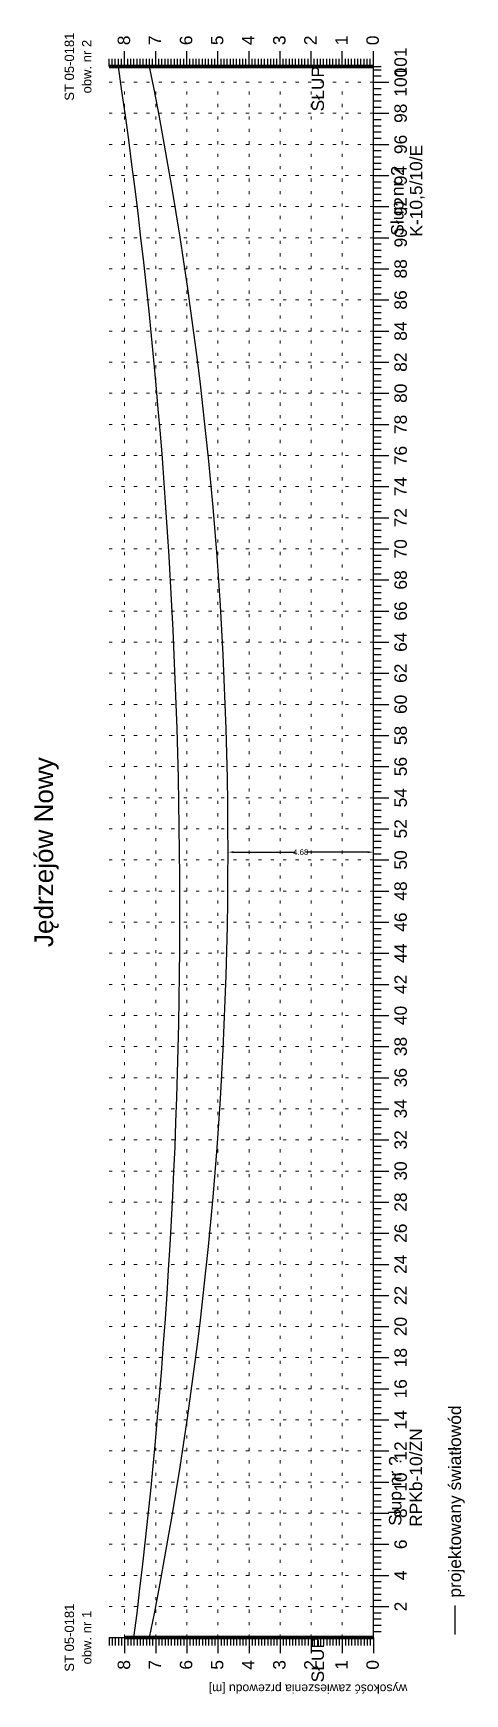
# Model space of a CAD drawing. Header units: inches. Extents: x -863 to 1426, y 1206 to 1480.
# Drawn here: x -79.5 to -65.6, y 1315.6 to 1369 of the extents above; entities that cross this region are included whole.
import ezdxf
from ezdxf.enums import TextEntityAlignment as Align

# ---------------------------------------------------------------- set-up
doc = ezdxf.new("R2010")
doc.units = ezdxf.units.IN
doc.header["$MEASUREMENT"] = 0
doc.linetypes.add('ACAD_ISO07W100', pattern=[3, 0, -3])
doc.layers.add('ramka', color=7, linetype='Continuous', plot=False)
doc.styles.get("Standard").update_dxf_attribs({"font": 'arial.ttf'})
doc.dimstyles.get("Standard").update_dxf_attribs({"dimtxt": 0.25, "dimasz": 0.18, "dimexe": 0.18, "dimexo": 0.0625, "dimgap": -0.09, "dimtad": 0, "dimtih": 1, "dimtoh": 1, "dimzin": 0, "dimdsep": 46, "dimtxsty": 'Standard', "dimcen": 0.09, "dimadec": 0, "dimazin": 0, "dimtfac": 1, "dimtofl": 0, "dimtmove": 0, "dimatfit": 3, "dimfxl": 1, "dimtolj": 1, "dimtzin": 0, "dimarcsym": 0})

# ---------------------------------------------------------------- blocks, each defined once
blk = doc.blocks.new('*D10')
at = {"color": 0, "lineweight": -2}
for p, q in [((-73.221, 1342.73), (-73.221, 1342.855)), ((-73.041, 1342.675), (-71.063, 1342.675)), ((-68.726, 1342.675), (-70.703, 1342.675)), ((-68.546, 1342.58), (-68.546, 1342.855))]:
    blk.add_line(p, q, dxfattribs=at)
at = {"color": 0}
for points in [[(-73.041, 1342.705), (-73.041, 1342.645), (-73.221, 1342.675)], [(-68.726, 1342.705), (-68.726, 1342.645), (-68.546, 1342.675)]]:
    blk.add_solid(points, dxfattribs=at)
at = {"layer": 'Defpoints', "color": 0}
for p in [(-73.221, 1342.667), (-68.546, 1342.675), (-68.546, 1342.517)]:
    blk.add_point(p, dxfattribs=at)
at = {"color": 0, "lineweight": 25, "insert": (-70.883, 1342.675), "char_height": 0.18, "attachment_point": 5}
blk.add_mtext('\\A1;4.68', dxfattribs=at)

msp = doc.modelspace()

# ---------------------------------------------------------------- linework, layer by layer
for p, q in [((-77.046, 1367.925), (-77.046, 1368.175)), ((-76.946, 1367.925), (-76.946, 1368.175)), ((-76.846, 1367.925), (-76.846, 1368.175)), ((-76.746, 1367.925), (-76.746, 1368.175)), ((-76.646, 1367.925), (-76.646, 1368.175)), ((-76.546, 1367.925), (-76.546, 1368.425)), ((-76.446, 1367.925), (-76.446, 1368.175)), ((-76.346, 1367.925), (-76.346, 1368.175)), ((-76.246, 1367.925), (-76.246, 1368.175)), ((-76.146, 1367.925), (-76.146, 1368.175)), ((-76.046, 1367.925), (-76.046, 1368.175)), ((-75.946, 1367.925), (-75.946, 1368.175)), ((-75.846, 1367.925), (-75.846, 1368.175)), ((-75.746, 1367.925), (-75.746, 1368.175)), ((-75.646, 1367.925), (-75.646, 1368.175)), ((-75.546, 1367.925), (-75.546, 1368.425)), ((-75.446, 1367.925), (-75.446, 1368.175)), ((-75.346, 1367.925), (-75.346, 1368.175)), ((-75.246, 1367.925), (-75.246, 1368.175)), ((-75.146, 1367.925), (-75.146, 1368.175)), ((-75.046, 1367.925), (-75.046, 1368.175)), ((-74.946, 1367.925), (-74.946, 1368.175)), ((-74.846, 1367.925), (-74.846, 1368.175)), ((-74.746, 1367.925), (-74.746, 1368.175)), ((-74.646, 1367.925), (-74.646, 1368.175)), ((-74.546, 1367.925), (-74.546, 1368.425)), ((-74.446, 1367.925), (-74.446, 1368.175)), ((-74.346, 1367.925), (-74.346, 1368.175)), ((-74.246, 1367.925), (-74.246, 1368.175)), ((-74.146, 1367.925), (-74.146, 1368.175)), ((-74.046, 1367.925), (-74.046, 1368.175)), ((-73.946, 1367.925), (-73.946, 1368.175)), ((-73.846, 1367.925), (-73.846, 1368.175)), ((-73.746, 1367.925), (-73.746, 1368.175)), ((-73.646, 1367.925), (-73.646, 1368.175)), ((-73.546, 1367.925), (-73.546, 1368.425)), ((-73.446, 1367.925), (-73.446, 1368.175)), ((-73.346, 1367.925), (-73.346, 1368.175)), ((-73.246, 1367.925), (-73.246, 1368.175)), ((-73.146, 1367.925), (-73.146, 1368.175)), ((-73.046, 1367.925), (-73.046, 1368.175)), ((-72.946, 1367.925), (-72.946, 1368.175)), ((-72.846, 1367.925), (-72.846, 1368.175)), ((-72.746, 1367.925), (-72.746, 1368.175)), ((-72.646, 1367.925), (-72.646, 1368.175)), ((-72.546, 1367.925), (-72.546, 1368.425)), ((-72.446, 1367.925), (-72.446, 1368.175)), ((-72.346, 1367.925), (-72.346, 1368.175)), ((-72.246, 1367.925), (-72.246, 1368.175)), ((-72.146, 1367.925), (-72.146, 1368.175)), ((-72.046, 1367.925), (-72.046, 1368.175)), ((-71.946, 1367.925), (-71.946, 1368.175)), ((-71.846, 1367.925), (-71.846, 1368.175)), ((-71.746, 1367.925), (-71.746, 1368.175)), ((-71.646, 1367.925), (-71.646, 1368.175)), ((-71.546, 1367.925), (-71.546, 1368.425)), ((-71.446, 1367.925), (-71.446, 1368.175)), ((-71.346, 1367.925), (-71.346, 1368.175)), ((-71.246, 1367.925), (-71.246, 1368.175)), ((-71.146, 1367.925), (-71.146, 1368.175)), ((-71.046, 1367.925), (-71.046, 1368.175)), ((-70.946, 1367.925), (-70.946, 1368.175)), ((-70.846, 1367.925), (-70.846, 1368.175)), ((-70.746, 1367.925), (-70.746, 1368.175)), ((-70.646, 1367.925), (-70.646, 1368.175)), ((-70.546, 1367.925), (-70.546, 1368.425)), ((-70.446, 1367.925), (-70.446, 1368.175)), ((-70.346, 1367.925), (-70.346, 1368.175)), ((-70.246, 1367.925), (-70.246, 1368.175)), ((-70.146, 1367.925), (-70.146, 1368.175)), ((-70.046, 1367.925), (-70.046, 1368.175)), ((-69.946, 1367.925), (-69.946, 1368.175)), ((-69.846, 1367.925), (-69.846, 1368.175)), ((-69.746, 1367.925), (-69.746, 1368.175)), ((-69.646, 1367.925), (-69.646, 1368.175)), ((-69.546, 1367.925), (-69.546, 1368.425)), ((-69.446, 1367.925), (-69.446, 1368.175)), ((-69.346, 1367.925), (-69.346, 1368.175)), ((-69.246, 1367.925), (-69.246, 1368.175)), ((-69.146, 1367.925), (-69.146, 1368.175)), ((-69.046, 1367.925), (-69.046, 1368.175)), ((-68.946, 1367.925), (-68.946, 1368.175)), ((-68.846, 1367.925), (-68.846, 1368.175)), ((-68.746, 1367.925), (-68.746, 1368.175)), ((-68.646, 1367.925), (-68.646, 1368.175)), ((-68.546, 1367.925), (-68.546, 1368.425)), ((-77.046, 1367.925), (-68.546, 1367.925)), ((-68.546, 1317.425), (-68.546, 1367.925)), ((-68.546, 1367.925), (-68.296, 1367.925)), ((-68.546, 1367.825), (-68.296, 1367.825)), ((-68.546, 1367.625), (-68.296, 1367.625)), ((-68.546, 1367.425), (-68.046, 1367.425)), ((-68.546, 1367.225), (-68.296, 1367.225)), ((-68.546, 1367.025), (-68.296, 1367.025)), ((-68.546, 1366.825), (-68.296, 1366.825)), ((-68.546, 1366.625), (-68.296, 1366.625)), ((-68.546, 1366.425), (-68.046, 1366.425)), ((-68.546, 1366.225), (-68.296, 1366.225)), ((-68.546, 1366.025), (-68.296, 1366.025)), ((-68.546, 1365.825), (-68.296, 1365.825)), ((-68.546, 1365.625), (-68.296, 1365.625)), ((-68.546, 1365.425), (-68.046, 1365.425)), ((-68.546, 1365.225), (-68.296, 1365.225)), ((-68.546, 1365.025), (-68.296, 1365.025)), ((-68.546, 1364.825), (-68.296, 1364.825)), ((-68.546, 1364.625), (-68.296, 1364.625)), ((-68.546, 1364.425), (-68.046, 1364.425)), ((-68.546, 1364.225), (-68.296, 1364.225)), ((-68.546, 1364.025), (-68.296, 1364.025)), ((-68.546, 1363.825), (-68.296, 1363.825)), ((-68.546, 1363.625), (-68.296, 1363.625)), ((-68.546, 1363.425), (-68.046, 1363.425)), ((-68.546, 1363.225), (-68.296, 1363.225)), ((-68.546, 1363.025), (-68.296, 1363.025)), ((-68.546, 1362.825), (-68.296, 1362.825)), ((-68.546, 1362.625), (-68.296, 1362.625)), ((-68.546, 1362.425), (-68.046, 1362.425)), ((-68.546, 1362.225), (-68.296, 1362.225)), ((-68.546, 1362.025), (-68.296, 1362.025)), ((-68.546, 1361.825), (-68.296, 1361.825)), ((-68.546, 1361.625), (-68.296, 1361.625)), ((-68.546, 1361.425), (-68.046, 1361.425)), ((-68.546, 1361.225), (-68.296, 1361.225)), ((-68.546, 1361.025), (-68.296, 1361.025)), ((-68.546, 1360.825), (-68.296, 1360.825)), ((-68.546, 1360.625), (-68.296, 1360.625)), ((-68.546, 1360.425), (-68.046, 1360.425)), ((-68.546, 1360.225), (-68.296, 1360.225)), ((-68.546, 1360.025), (-68.296, 1360.025)), ((-68.546, 1359.825), (-68.296, 1359.825)), ((-68.546, 1359.625), (-68.296, 1359.625)), ((-68.546, 1359.425), (-68.046, 1359.425)), ((-68.546, 1359.225), (-68.296, 1359.225)), ((-68.546, 1359.025), (-68.296, 1359.025)), ((-68.546, 1358.825), (-68.296, 1358.825)), ((-68.546, 1358.625), (-68.296, 1358.625)), ((-68.546, 1358.425), (-68.046, 1358.425)), ((-68.546, 1358.225), (-68.296, 1358.225)), ((-68.546, 1358.025), (-68.296, 1358.025)), ((-68.546, 1357.825), (-68.296, 1357.825)), ((-68.546, 1357.625), (-68.296, 1357.625)), ((-68.546, 1357.425), (-68.046, 1357.425)), ((-68.546, 1357.225), (-68.296, 1357.225)), ((-68.546, 1357.025), (-68.296, 1357.025)), ((-68.546, 1356.825), (-68.296, 1356.825)), ((-68.546, 1356.625), (-68.296, 1356.625)), ((-68.546, 1356.425), (-68.046, 1356.425)), ((-68.546, 1356.225), (-68.296, 1356.225)), ((-68.546, 1356.025), (-68.296, 1356.025)), ((-68.546, 1355.825), (-68.296, 1355.825)), ((-68.546, 1355.625), (-68.296, 1355.625)), ((-68.546, 1355.425), (-68.046, 1355.425)), ((-68.546, 1355.225), (-68.296, 1355.225)), ((-68.546, 1355.025), (-68.296, 1355.025)), ((-68.546, 1354.825), (-68.296, 1354.825)), ((-68.546, 1354.625), (-68.296, 1354.625)), ((-68.546, 1354.425), (-68.046, 1354.425)), ((-68.546, 1354.225), (-68.296, 1354.225)), ((-68.546, 1354.025), (-68.296, 1354.025)), ((-68.546, 1353.825), (-68.296, 1353.825)), ((-68.546, 1353.625), (-68.296, 1353.625)), ((-68.546, 1353.425), (-68.046, 1353.425)), ((-68.546, 1353.225), (-68.296, 1353.225)), ((-68.546, 1353.025), (-68.296, 1353.025)), ((-68.546, 1352.825), (-68.296, 1352.825)), ((-68.546, 1352.625), (-68.296, 1352.625)), ((-68.546, 1352.425), (-68.046, 1352.425)), ((-68.546, 1352.225), (-68.296, 1352.225)), ((-68.546, 1352.025), (-68.296, 1352.025)), ((-68.546, 1351.825), (-68.296, 1351.825)), ((-68.546, 1351.625), (-68.296, 1351.625)), ((-68.546, 1351.425), (-68.046, 1351.425)), ((-68.546, 1351.225), (-68.296, 1351.225)), ((-68.546, 1351.025), (-68.296, 1351.025)), ((-68.546, 1350.825), (-68.296, 1350.825)), ((-68.546, 1350.625), (-68.296, 1350.625)), ((-68.546, 1350.425), (-68.046, 1350.425)), ((-68.546, 1350.225), (-68.296, 1350.225)), ((-68.546, 1350.025), (-68.296, 1350.025)), ((-68.546, 1349.825), (-68.296, 1349.825)), ((-68.546, 1349.625), (-68.296, 1349.625)), ((-68.546, 1349.425), (-68.046, 1349.425)), ((-68.546, 1349.225), (-68.296, 1349.225)), ((-68.546, 1349.025), (-68.296, 1349.025)), ((-68.546, 1348.825), (-68.296, 1348.825)), ((-68.546, 1348.625), (-68.296, 1348.625)), ((-68.546, 1348.425), (-68.046, 1348.425)), ((-68.546, 1348.225), (-68.296, 1348.225)), ((-68.546, 1348.025), (-68.296, 1348.025)), ((-68.546, 1347.825), (-68.296, 1347.825)), ((-68.546, 1347.625), (-68.296, 1347.625)), ((-68.546, 1347.425), (-68.046, 1347.425)), ((-68.546, 1347.225), (-68.296, 1347.225)), ((-68.546, 1347.025), (-68.296, 1347.025)), ((-68.546, 1346.825), (-68.296, 1346.825)), ((-68.546, 1346.625), (-68.296, 1346.625)), ((-68.546, 1346.425), (-68.046, 1346.425)), ((-68.546, 1346.225), (-68.296, 1346.225)), ((-68.546, 1346.025), (-68.296, 1346.025)), ((-68.546, 1345.825), (-68.296, 1345.825)), ((-68.546, 1345.625), (-68.296, 1345.625)), ((-68.546, 1345.425), (-68.046, 1345.425)), ((-68.546, 1345.225), (-68.296, 1345.225)), ((-68.546, 1345.025), (-68.296, 1345.025)), ((-68.546, 1344.825), (-68.296, 1344.825)), ((-68.546, 1344.625), (-68.296, 1344.625)), ((-68.546, 1344.425), (-68.046, 1344.425)), ((-68.546, 1344.225), (-68.296, 1344.225)), ((-68.546, 1344.025), (-68.296, 1344.025)), ((-68.546, 1343.825), (-68.296, 1343.825)), ((-68.546, 1343.625), (-68.296, 1343.625)), ((-68.546, 1343.425), (-68.046, 1343.425)), ((-68.546, 1343.225), (-68.296, 1343.225)), ((-68.546, 1343.025), (-68.296, 1343.025)), ((-68.546, 1342.825), (-68.296, 1342.825)), ((-68.546, 1342.625), (-68.296, 1342.625)), ((-68.546, 1342.425), (-68.046, 1342.425)), ((-68.546, 1342.225), (-68.296, 1342.225)), ((-68.546, 1342.025), (-68.296, 1342.025)), ((-68.546, 1341.825), (-68.296, 1341.825)), ((-68.546, 1341.625), (-68.296, 1341.625)), ((-68.546, 1341.425), (-68.046, 1341.425)), ((-68.546, 1341.225), (-68.296, 1341.225)), ((-68.546, 1341.025), (-68.296, 1341.025)), ((-68.546, 1340.825), (-68.296, 1340.825)), ((-68.546, 1340.625), (-68.296, 1340.625)), ((-68.546, 1340.425), (-68.046, 1340.425)), ((-68.546, 1340.225), (-68.296, 1340.225)), ((-68.546, 1340.025), (-68.296, 1340.025)), ((-68.546, 1339.825), (-68.296, 1339.825)), ((-68.546, 1339.625), (-68.296, 1339.625)), ((-68.546, 1339.425), (-68.046, 1339.425)), ((-68.546, 1339.225), (-68.296, 1339.225)), ((-68.546, 1339.025), (-68.296, 1339.025)), ((-68.546, 1338.825), (-68.296, 1338.825)), ((-68.546, 1338.625), (-68.296, 1338.625)), ((-68.546, 1338.425), (-68.046, 1338.425)), ((-68.546, 1338.225), (-68.296, 1338.225)), ((-68.546, 1338.025), (-68.296, 1338.025)), ((-68.546, 1337.825), (-68.296, 1337.825)), ((-68.546, 1337.625), (-68.296, 1337.625)), ((-68.546, 1337.425), (-68.046, 1337.425)), ((-68.546, 1337.225), (-68.296, 1337.225)), ((-68.546, 1337.025), (-68.296, 1337.025)), ((-68.546, 1336.825), (-68.296, 1336.825)), ((-68.546, 1336.625), (-68.296, 1336.625)), ((-68.546, 1336.425), (-68.046, 1336.425)), ((-68.546, 1336.225), (-68.296, 1336.225)), ((-68.546, 1336.025), (-68.296, 1336.025)), ((-68.546, 1335.825), (-68.296, 1335.825)), ((-68.546, 1335.625), (-68.296, 1335.625)), ((-68.546, 1335.425), (-68.046, 1335.425)), ((-68.546, 1335.225), (-68.296, 1335.225)), ((-68.546, 1335.025), (-68.296, 1335.025)), ((-68.546, 1334.825), (-68.296, 1334.825)), ((-68.546, 1334.625), (-68.296, 1334.625)), ((-68.546, 1334.425), (-68.046, 1334.425)), ((-68.546, 1334.225), (-68.296, 1334.225)), ((-68.546, 1334.025), (-68.296, 1334.025)), ((-68.546, 1333.825), (-68.296, 1333.825)), ((-68.546, 1333.625), (-68.296, 1333.625)), ((-68.546, 1333.425), (-68.046, 1333.425)), ((-68.546, 1333.225), (-68.296, 1333.225)), ((-68.546, 1333.025), (-68.296, 1333.025)), ((-68.546, 1332.825), (-68.296, 1332.825)), ((-68.546, 1332.625), (-68.296, 1332.625)), ((-68.546, 1332.425), (-68.046, 1332.425)), ((-68.546, 1332.225), (-68.296, 1332.225)), ((-68.546, 1332.025), (-68.296, 1332.025)), ((-68.546, 1331.825), (-68.296, 1331.825)), ((-68.546, 1331.625), (-68.296, 1331.625)), ((-68.546, 1331.425), (-68.046, 1331.425)), ((-68.546, 1331.225), (-68.296, 1331.225)), ((-68.546, 1331.025), (-68.296, 1331.025)), ((-68.546, 1330.825), (-68.296, 1330.825)), ((-68.546, 1330.625), (-68.296, 1330.625)), ((-68.546, 1330.425), (-68.046, 1330.425)), ((-68.546, 1330.225), (-68.296, 1330.225)), ((-68.546, 1330.025), (-68.296, 1330.025)), ((-68.546, 1329.825), (-68.296, 1329.825)), ((-68.546, 1329.625), (-68.296, 1329.625)), ((-68.546, 1329.425), (-68.046, 1329.425)), ((-68.546, 1329.225), (-68.296, 1329.225)), ((-68.546, 1329.025), (-68.296, 1329.025)), ((-68.546, 1328.825), (-68.296, 1328.825)), ((-68.546, 1328.625), (-68.296, 1328.625)), ((-68.546, 1328.425), (-68.046, 1328.425)), ((-68.546, 1328.225), (-68.296, 1328.225)), ((-68.546, 1328.025), (-68.296, 1328.025)), ((-68.546, 1327.825), (-68.296, 1327.825)), ((-68.546, 1327.625), (-68.296, 1327.625)), ((-68.546, 1327.425), (-68.046, 1327.425)), ((-68.546, 1327.225), (-68.296, 1327.225)), ((-68.546, 1327.025), (-68.296, 1327.025)), ((-68.546, 1326.825), (-68.296, 1326.825)), ((-68.546, 1326.625), (-68.296, 1326.625)), ((-68.546, 1326.425), (-68.046, 1326.425)), ((-68.546, 1326.225), (-68.296, 1326.225)), ((-68.546, 1326.025), (-68.296, 1326.025)), ((-68.546, 1325.825), (-68.296, 1325.825)), ((-68.546, 1325.625), (-68.296, 1325.625)), ((-68.546, 1325.425), (-68.046, 1325.425)), ((-68.546, 1325.225), (-68.296, 1325.225)), ((-68.546, 1325.025), (-68.296, 1325.025)), ((-68.546, 1324.825), (-68.296, 1324.825)), ((-68.546, 1324.625), (-68.296, 1324.625)), ((-68.546, 1324.425), (-68.046, 1324.425)), ((-68.546, 1324.225), (-68.296, 1324.225)), ((-68.546, 1324.025), (-68.296, 1324.025)), ((-68.546, 1323.825), (-68.296, 1323.825)), ((-68.546, 1323.625), (-68.296, 1323.625)), ((-68.546, 1323.425), (-68.046, 1323.425)), ((-68.546, 1323.225), (-68.296, 1323.225)), ((-68.546, 1323.025), (-68.296, 1323.025)), ((-68.546, 1322.825), (-68.296, 1322.825)), ((-68.546, 1322.625), (-68.296, 1322.625)), ((-68.546, 1322.425), (-68.046, 1322.425)), ((-68.546, 1322.225), (-68.296, 1322.225)), ((-68.546, 1322.025), (-68.296, 1322.025)), ((-68.546, 1321.825), (-68.296, 1321.825)), ((-68.546, 1321.625), (-68.296, 1321.625)), ((-68.546, 1321.425), (-68.046, 1321.425)), ((-68.546, 1321.225), (-68.296, 1321.225)), ((-68.546, 1321.025), (-68.296, 1321.025)), ((-68.546, 1320.825), (-68.296, 1320.825)), ((-68.546, 1320.625), (-68.296, 1320.625)), ((-68.546, 1320.425), (-68.046, 1320.425)), ((-68.546, 1320.225), (-68.296, 1320.225)), ((-68.546, 1320.025), (-68.296, 1320.025)), ((-68.546, 1319.825), (-68.296, 1319.825)), ((-68.546, 1319.625), (-68.296, 1319.625)), ((-68.546, 1319.425), (-68.046, 1319.425)), ((-68.546, 1319.225), (-68.296, 1319.225)), ((-68.546, 1319.025), (-68.296, 1319.025)), ((-68.546, 1318.825), (-68.296, 1318.825)), ((-68.546, 1318.625), (-68.296, 1318.625)), ((-68.546, 1318.425), (-68.046, 1318.425)), ((-68.546, 1318.225), (-68.296, 1318.225)), ((-68.546, 1318.025), (-68.296, 1318.025)), ((-77.046, 1317.425), (-68.546, 1317.425)), ((-77.046, 1317.425), (-77.046, 1317.175)), ((-76.946, 1317.425), (-76.946, 1317.175)), ((-76.846, 1317.425), (-76.846, 1317.175)), ((-76.746, 1317.425), (-76.746, 1317.175)), ((-76.646, 1317.425), (-76.646, 1317.175)), ((-76.546, 1317.425), (-76.546, 1316.925)), ((-76.446, 1317.425), (-76.446, 1317.175)), ((-76.346, 1317.425), (-76.346, 1317.175)), ((-76.246, 1317.425), (-76.246, 1317.175)), ((-76.146, 1317.425), (-76.146, 1317.175)), ((-76.046, 1317.425), (-76.046, 1317.175)), ((-75.946, 1317.425), (-75.946, 1317.175)), ((-75.846, 1317.425), (-75.846, 1317.175)), ((-75.746, 1317.425), (-75.746, 1317.175)), ((-75.646, 1317.425), (-75.646, 1317.175)), ((-75.546, 1317.425), (-75.546, 1316.925)), ((-75.446, 1317.425), (-75.446, 1317.175)), ((-75.346, 1317.425), (-75.346, 1317.175)), ((-75.246, 1317.425), (-75.246, 1317.175)), ((-75.146, 1317.425), (-75.146, 1317.175)), ((-75.046, 1317.425), (-75.046, 1317.175)), ((-74.946, 1317.425), (-74.946, 1317.175)), ((-74.846, 1317.425), (-74.846, 1317.175)), ((-74.746, 1317.425), (-74.746, 1317.175)), ((-74.646, 1317.425), (-74.646, 1317.175)), ((-74.546, 1317.425), (-74.546, 1316.925)), ((-74.446, 1317.425), (-74.446, 1317.175)), ((-74.346, 1317.425), (-74.346, 1317.175)), ((-74.246, 1317.425), (-74.246, 1317.175)), ((-74.146, 1317.425), (-74.146, 1317.175)), ((-74.046, 1317.425), (-74.046, 1317.175)), ((-73.946, 1317.425), (-73.946, 1317.175)), ((-73.846, 1317.425), (-73.846, 1317.175)), ((-73.746, 1317.425), (-73.746, 1317.175)), ((-73.646, 1317.425), (-73.646, 1317.175)), ((-73.546, 1317.425), (-73.546, 1316.925)), ((-73.446, 1317.425), (-73.446, 1317.175)), ((-73.346, 1317.425), (-73.346, 1317.175)), ((-73.246, 1317.425), (-73.246, 1317.175)), ((-73.146, 1317.425), (-73.146, 1317.175)), ((-73.046, 1317.425), (-73.046, 1317.175)), ((-72.946, 1317.425), (-72.946, 1317.175)), ((-72.846, 1317.425), (-72.846, 1317.175)), ((-72.746, 1317.425), (-72.746, 1317.175)), ((-72.646, 1317.425), (-72.646, 1317.175)), ((-72.546, 1317.425), (-72.546, 1316.925)), ((-72.446, 1317.425), (-72.446, 1317.175)), ((-72.346, 1317.425), (-72.346, 1317.175)), ((-72.246, 1317.425), (-72.246, 1317.175)), ((-72.146, 1317.425), (-72.146, 1317.175)), ((-72.046, 1317.425), (-72.046, 1317.175)), ((-71.946, 1317.425), (-71.946, 1317.175)), ((-71.846, 1317.425), (-71.846, 1317.175)), ((-71.746, 1317.425), (-71.746, 1317.175)), ((-71.646, 1317.425), (-71.646, 1317.175)), ((-71.546, 1317.425), (-71.546, 1316.925)), ((-71.446, 1317.425), (-71.446, 1317.175)), ((-71.346, 1317.425), (-71.346, 1317.175)), ((-71.246, 1317.425), (-71.246, 1317.175)), ((-71.146, 1317.425), (-71.146, 1317.175)), ((-71.046, 1317.425), (-71.046, 1317.175)), ((-70.946, 1317.425), (-70.946, 1317.175)), ((-70.846, 1317.425), (-70.846, 1317.175)), ((-70.746, 1317.425), (-70.746, 1317.175)), ((-70.646, 1317.425), (-70.646, 1317.175)), ((-70.546, 1317.425), (-70.546, 1316.925)), ((-70.446, 1317.425), (-70.446, 1317.175)), ((-70.346, 1317.425), (-70.346, 1317.175)), ((-70.246, 1317.425), (-70.246, 1317.175)), ((-70.146, 1317.425), (-70.146, 1317.175)), ((-70.046, 1317.425), (-70.046, 1317.175)), ((-69.946, 1317.425), (-69.946, 1317.175)), ((-69.846, 1317.425), (-69.846, 1317.175)), ((-69.746, 1317.425), (-69.746, 1317.175)), ((-69.646, 1317.425), (-69.646, 1317.175)), ((-69.546, 1317.425), (-69.546, 1316.925)), ((-69.446, 1317.425), (-69.446, 1317.175)), ((-69.346, 1317.425), (-69.346, 1317.175)), ((-69.246, 1317.425), (-69.246, 1317.175)), ((-69.146, 1317.425), (-69.146, 1317.175)), ((-69.046, 1317.425), (-69.046, 1317.175)), ((-68.946, 1317.425), (-68.946, 1317.175)), ((-68.846, 1317.425), (-68.846, 1317.175)), ((-68.746, 1317.425), (-68.746, 1317.175)), ((-68.646, 1317.425), (-68.646, 1317.175)), ((-68.546, 1317.825), (-68.296, 1317.825)), ((-68.546, 1317.625), (-68.296, 1317.625)), ((-68.546, 1317.425), (-68.546, 1316.925))]:
    msp.add_line(p, q)
at = {"linetype": 'ACAD_ISO07W100', "lineweight": 15, "ltscale": 0.1}
for p, q in [((-68.546, 1367.925), (-77.046, 1367.925)), ((-68.546, 1367.425), (-77.046, 1367.425)), ((-76.546, 1317.425), (-76.546, 1367.425)), ((-75.546, 1317.425), (-75.546, 1367.425)), ((-74.546, 1317.425), (-74.546, 1367.425)), ((-73.546, 1317.425), (-73.546, 1367.425)), ((-72.546, 1317.425), (-72.546, 1367.425)), ((-71.546, 1317.425), (-71.546, 1367.425)), ((-70.546, 1317.425), (-70.546, 1367.425)), ((-69.546, 1317.425), (-69.546, 1367.425)), ((-68.546, 1317.425), (-68.546, 1367.425)), ((-68.546, 1366.425), (-77.046, 1366.425)), ((-68.546, 1365.425), (-77.046, 1365.425)), ((-68.546, 1364.425), (-77.046, 1364.425)), ((-68.546, 1363.425), (-77.046, 1363.425)), ((-68.546, 1362.425), (-77.046, 1362.425)), ((-68.546, 1361.425), (-77.046, 1361.425)), ((-68.546, 1360.425), (-77.046, 1360.425)), ((-68.546, 1359.425), (-77.046, 1359.425)), ((-68.546, 1358.425), (-77.046, 1358.425)), ((-68.546, 1357.425), (-77.046, 1357.425)), ((-68.546, 1356.425), (-77.046, 1356.425)), ((-68.546, 1355.425), (-77.046, 1355.425)), ((-68.546, 1354.425), (-77.046, 1354.425)), ((-68.546, 1353.425), (-77.046, 1353.425)), ((-68.546, 1352.425), (-77.046, 1352.425)), ((-68.546, 1351.425), (-77.046, 1351.425)), ((-68.546, 1350.425), (-77.046, 1350.425)), ((-68.546, 1349.425), (-77.046, 1349.425)), ((-68.546, 1348.425), (-77.046, 1348.425)), ((-68.546, 1347.425), (-77.046, 1347.425)), ((-68.546, 1346.425), (-77.046, 1346.425)), ((-68.546, 1345.425), (-77.046, 1345.425)), ((-68.546, 1344.425), (-77.046, 1344.425)), ((-68.546, 1343.425), (-77.046, 1343.425)), ((-68.546, 1342.425), (-77.046, 1342.425)), ((-68.546, 1341.425), (-77.046, 1341.425)), ((-68.546, 1340.425), (-77.046, 1340.425)), ((-68.546, 1339.425), (-77.046, 1339.425)), ((-68.546, 1338.425), (-77.046, 1338.425)), ((-68.546, 1337.425), (-77.046, 1337.425)), ((-68.546, 1336.425), (-77.046, 1336.425)), ((-68.546, 1335.425), (-77.046, 1335.425)), ((-68.546, 1334.425), (-77.046, 1334.425)), ((-68.546, 1333.425), (-77.046, 1333.425)), ((-68.546, 1332.425), (-77.046, 1332.425)), ((-68.546, 1331.425), (-77.046, 1331.425)), ((-68.546, 1330.425), (-77.046, 1330.425)), ((-68.546, 1329.425), (-77.046, 1329.425)), ((-68.546, 1328.425), (-77.046, 1328.425)), ((-68.546, 1327.425), (-77.046, 1327.425)), ((-68.546, 1326.425), (-77.046, 1326.425)), ((-68.546, 1325.425), (-77.046, 1325.425)), ((-68.546, 1324.425), (-77.046, 1324.425)), ((-68.546, 1323.425), (-77.046, 1323.425)), ((-68.546, 1322.425), (-77.046, 1322.425)), ((-68.546, 1321.425), (-77.046, 1321.425)), ((-68.546, 1320.425), (-77.046, 1320.425)), ((-68.546, 1319.425), (-77.046, 1319.425)), ((-68.546, 1318.425), (-77.046, 1318.425))]:
    msp.add_line(p, q, dxfattribs=at)
at = {"lineweight": 100}
for p, q in [((-68.546, 1367.925), (-77.046, 1367.925)), ((-68.546, 1317.425), (-76.546, 1317.425))]:
    msp.add_line(p, q, dxfattribs=at)
at = {"color": 3, "lineweight": 25}
msp.add_line((-65.916, 1317.53), (-65.916, 1318.461), dxfattribs=at)
at = {"lineweight": 30}
msp.add_arc((-261.308, 1340.845), 186.538, 352.7874, 8.34714, dxfattribs=at)
at = {"color": 3, "lineweight": 30}
msp.add_arc((-200.733, 1342.675), 127.513, 348.57881, 11.42119, dxfattribs=at)
at = {"layer": 'ramka'}
msp.add_line((-68.546, 1317.425), (-68.546, 1342.675), dxfattribs=at)

# ---------------------------------------------------------------- texts
for s, height, p in [('ST 05-0181', 0.3, (-78.176, 1367.925)), ('obw. nr 2', 0.3, (-77.616, 1367.925)), ('101', 0.4, (-67.47, 1368.075)), ('100', 0.4, (-67.47, 1367.425)), ('98', 0.4, (-67.47, 1366.425)), ('96', 0.4, (-67.47, 1365.425)), ('94', 0.4, (-67.47, 1364.425)), ('92', 0.4, (-67.47, 1363.425)), ('90', 0.4, (-67.47, 1362.425)), ('88', 0.4, (-67.47, 1361.425)), ('86', 0.4, (-67.47, 1360.425)), ('84', 0.4, (-67.47, 1359.425)), ('82', 0.4, (-67.47, 1358.425)), ('80', 0.4, (-67.47, 1357.425)), ('78', 0.4, (-67.47, 1356.425)), ('76', 0.4, (-67.47, 1355.425)), ('74', 0.4, (-67.47, 1354.425)), ('72', 0.4, (-67.47, 1353.425)), ('70', 0.4, (-67.47, 1352.425)), ('68', 0.4, (-67.47, 1351.425)), ('66', 0.4, (-67.47, 1350.425)), ('64', 0.4, (-67.47, 1349.425)), ('62', 0.4, (-67.47, 1348.425)), ('60', 0.4, (-67.47, 1347.425)), ('58', 0.4, (-67.47, 1346.425)), ('Jędrzejów Nowy', 0.6, (-78.846, 1342.675)), ('56', 0.4, (-67.47, 1345.425)), ('54', 0.4, (-67.47, 1344.425)), ('52', 0.4, (-67.47, 1343.425)), ('50', 0.4, (-67.47, 1342.425)), ('48', 0.4, (-67.47, 1341.425)), ('46', 0.4, (-67.47, 1340.425)), ('44', 0.4, (-67.47, 1339.425)), ('42', 0.4, (-67.47, 1338.425)), ('40', 0.4, (-67.47, 1337.425)), ('38', 0.4, (-67.47, 1336.425)), ('36', 0.4, (-67.47, 1335.425)), ('34', 0.4, (-67.47, 1334.425)), ('32', 0.4, (-67.47, 1333.425)), ('30', 0.4, (-67.47, 1332.425)), ('28', 0.4, (-67.47, 1331.425)), ('26', 0.4, (-67.47, 1330.425)), ('24', 0.4, (-67.47, 1329.425)), ('22', 0.4, (-67.47, 1328.425)), ('20', 0.4, (-67.47, 1327.425)), ('18', 0.4, (-67.47, 1326.425)), ('16', 0.4, (-67.47, 1325.425)), ('14', 0.4, (-67.47, 1324.425)), ('12', 0.4, (-67.47, 1323.425)), ('10', 0.4, (-67.47, 1322.425)), ('8', 0.4, (-67.47, 1321.425)), ('6', 0.4, (-67.47, 1320.425)), ('4', 0.4, (-67.47, 1319.425)), ('ST 05-0181', 0.3, (-78.176, 1317.425)), ('2', 0.4, (-67.47, 1318.425)), ('obw. nr 1', 0.3, (-77.616, 1317.425))]:
    msp.add_text(s, height=height, rotation=90).set_placement(p, align=Align.CENTER)
for s, p in [('8', (-76.372, 1368.615)), ('7', (-75.372, 1368.615)), ('6', (-74.372, 1368.615)), ('5', (-73.372, 1368.615)), ('4', (-72.372, 1368.615)), ('3', (-71.372, 1368.615)), ('2', (-70.372, 1368.615)), ('1', (-69.372, 1368.615)), ('0', (-68.372, 1368.615)), ('K-10,5/10/E', (-66.972, 1362.46)), ('Słup nr ?', (-67.577, 1362.491)), ('projektowany światłowód', (-65.726, 1318.71)), ('RPKb-10/ZN', (-66.977, 1320.986)), ('Słup nr ?', (-67.644, 1321.02))]:
    msp.add_text(s, height=0.4, rotation=90).set_placement(p)
for s, p in [('8', (-76.372, 1316.705)), ('7', (-75.372, 1316.705)), ('6', (-74.372, 1316.705)), ('5', (-73.372, 1316.705)), ('4', (-72.372, 1316.705)), ('3', (-71.372, 1316.705)), ('2', (-70.372, 1316.705)), ('1', (-69.372, 1316.705)), ('0', (-68.372, 1316.705))]:
    msp.add_text(s, height=0.4, rotation=90).set_placement(p, align=Align.RIGHT)
at = {"attachment_point": 5}
for s, insert, char_height, width, rotation in [('SŁUP', (-70.332, 1367.217), 0.4, 1.537, 90), ('SŁUP', (-70.332, 1316.717), 0.4, 1.537, 90), ('wysokość zawieszenia przewodu [m]', (-70.648, 1315.822), 0.28, 9.28, 180)]:
    msp.add_mtext(s, dxfattribs=dict(at, insert=insert, char_height=char_height, width=width, rotation=rotation))

# ---------------------------------------------------------------- dimensions: what is measured, and where the dimension line sits
at = {"lineweight": 25}
dim = msp.add_linear_dim(base=(-68.546, 1342.675), p1=(-73.221, 1342.667), p2=(-68.546, 1342.517), angle=180, text='4.68', dimstyle='Standard', dxfattribs=at)
dim.commit()
dim.dimension.update_dxf_attribs({"geometry": '*D10', "text_midpoint": (-70.883, 1342.675)})

doc.saveas('drawing.dxf')
